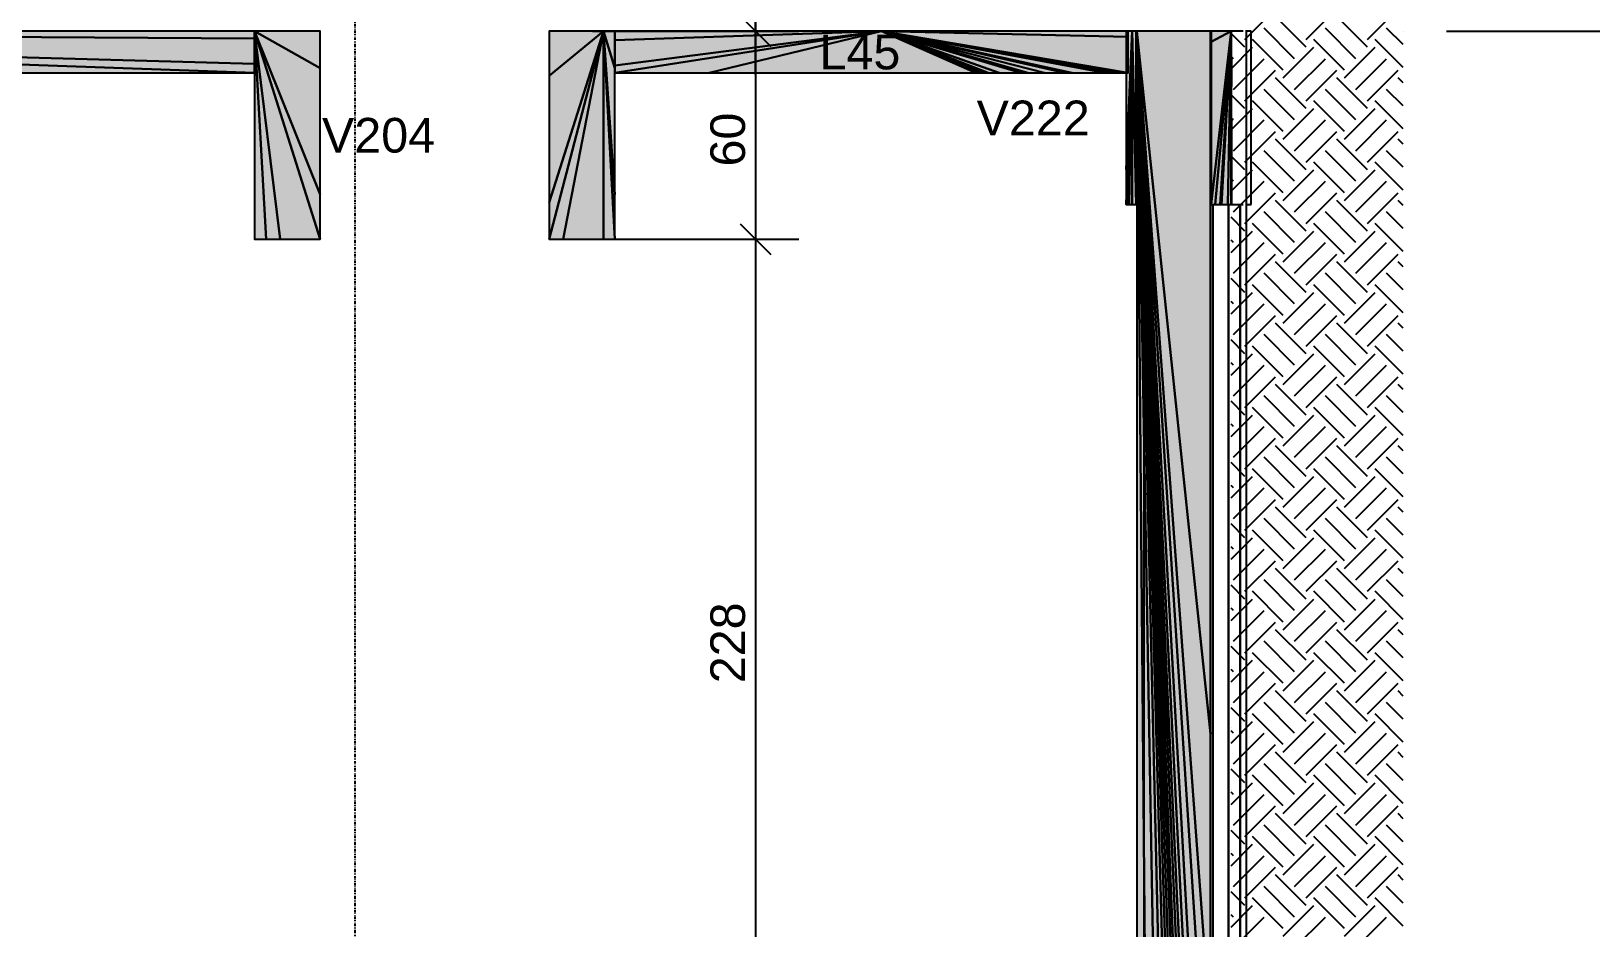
# Model space of a CAD drawing. Extents: x 37185 to 43130, y -8131 to -3926.
# Drawn here: x 39560.1 to 39859.9, y -7384.3 to -7212 of the extents above; entities that cross this region are included whole.
import ezdxf

# ---------------------------------------------------------------- set-up
doc = ezdxf.new("R2010")
doc.units = 0
doc.header["$MEASUREMENT"] = 0
doc.linetypes.add('ESTILO_TQS_0004', pattern=[1.12, 0.5, -0.2, 0.01, -0.2, 0.01, -0.2])
for name, color, linetype in [('47', 15, 'CONTINUOUS'), ('48', 4, 'CONTINUOUS'), ('52', 3, 'CONTINUOUS'), ('70', 160, 'CONTINUOUS'), ('74', 2, 'CONTINUOUS'), ('75', 9, 'CONTINUOUS'), ('96', 252, 'CONTINUOUS')]:
    doc.layers.add(name, color=color, linetype=linetype)
doc.styles.add('TQS_ARIAL', font='arial.ttf')

msp = doc.modelspace()

# ---------------------------------------------------------------- linework, layer by layer
at = {"layer": '47', "linetype": 'Continuous'}
for p, q in [((39793.38, -7213.56), (39799.27, -7207.66)), ((39805.16, -7213.56), (39811.05, -7207.66)), ((39816.95, -7213.56), (39822.84, -7207.66)), ((39805.16, -7215.03), (39799.27, -7209.14)), ((39816.95, -7215.03), (39811.05, -7209.14)), ((39793.38, -7215.03), (39790.72, -7212.38)), ((39800.74, -7219.45), (39794.85, -7213.56)), ((39802.95, -7217.24), (39797.06, -7211.35)), ((39812.53, -7219.45), (39806.64, -7213.56)), ((39814.74, -7217.24), (39808.85, -7211.35)), ((39823.82, -7218.95), (39818.42, -7213.56)), ((39823.82, -7214.54), (39820.63, -7211.35)), ((39790.72, -7219.16), (39794.85, -7215.03)), ((39790.72, -7216.21), (39790.72, -7216.21)), ((39791.17, -7217.24), (39790.72, -7216.79)), ((39800.74, -7220.92), (39806.64, -7215.03)), ((39812.53, -7220.92), (39818.42, -7215.03)), ((39791.17, -7223.13), (39797.06, -7217.24)), ((39793.38, -7225.34), (39799.27, -7219.45)), ((39802.95, -7223.13), (39808.85, -7217.24)), ((39805.16, -7225.34), (39811.05, -7219.45)), ((39814.74, -7223.13), (39820.63, -7217.24)), ((39816.95, -7225.34), (39822.84, -7219.45)), ((39805.16, -7226.81), (39799.27, -7220.92)), ((39816.95, -7226.81), (39811.05, -7220.92)), ((39823.82, -7221.9), (39822.84, -7220.92)), ((39790.72, -7223.58), (39790.72, -7223.58)), ((39793.38, -7226.81), (39790.72, -7224.16)), ((39800.74, -7231.23), (39794.85, -7225.34)), ((39802.95, -7229.02), (39797.06, -7223.13)), ((39812.53, -7231.23), (39806.64, -7225.34)), ((39814.74, -7229.02), (39808.85, -7223.13)), ((39823.82, -7230.74), (39818.42, -7225.34)), ((39823.82, -7226.32), (39820.63, -7223.13)), ((39790.72, -7230.94), (39794.85, -7226.81)), ((39790.72, -7228), (39790.72, -7228)), ((39791.17, -7229.02), (39790.72, -7228.58)), ((39800.74, -7232.71), (39806.64, -7226.81)), ((39812.53, -7232.71), (39818.42, -7226.81)), ((39791.17, -7234.92), (39797.06, -7229.02)), ((39793.38, -7237.13), (39799.27, -7231.23)), ((39802.95, -7234.92), (39808.85, -7229.02)), ((39805.16, -7237.13), (39811.05, -7231.23)), ((39814.74, -7234.92), (39820.63, -7229.02)), ((39816.95, -7237.13), (39822.84, -7231.23)), ((39805.16, -7238.6), (39799.27, -7232.71)), ((39816.95, -7238.6), (39811.05, -7232.71)), ((39823.82, -7233.69), (39822.84, -7232.71)), ((39790.72, -7235.36), (39790.72, -7235.36)), ((39793.38, -7238.6), (39790.72, -7235.95)), ((39800.74, -7243.02), (39794.85, -7237.13)), ((39802.95, -7240.81), (39797.06, -7234.92)), ((39812.53, -7243.02), (39806.64, -7237.13)), ((39814.74, -7240.81), (39808.85, -7234.92)), ((39823.82, -7242.52), (39818.42, -7237.13)), ((39823.82, -7238.11), (39820.63, -7234.92)), ((39790.72, -7242.73), (39794.85, -7238.6)), ((39790.72, -7239.78), (39790.72, -7239.78)), ((39791.17, -7240.81), (39790.72, -7240.36)), ((39791.17, -7246.7), (39797.06, -7240.81)), ((39800.74, -7244.49), (39806.64, -7238.6)), ((39802.95, -7246.7), (39808.85, -7240.81)), ((39812.53, -7244.49), (39818.42, -7238.6)), ((39814.74, -7246.7), (39820.63, -7240.81)), ((39793.38, -7248.91), (39799.27, -7243.02)), ((39805.16, -7248.91), (39811.05, -7243.02)), ((39816.95, -7248.91), (39822.84, -7243.02)), ((39802.95, -7252.59), (39797.06, -7246.7)), ((39805.16, -7250.38), (39799.27, -7244.49)), ((39814.74, -7252.59), (39808.85, -7246.7)), ((39816.95, -7250.38), (39811.05, -7244.49)), ((39823.82, -7249.89), (39820.63, -7246.7)), ((39823.82, -7245.47), (39822.84, -7244.49)), ((39790.72, -7247.15), (39790.72, -7247.15)), ((39793.38, -7250.38), (39790.72, -7247.73)), ((39800.74, -7254.8), (39794.85, -7248.91)), ((39812.53, -7254.8), (39806.64, -7248.91)), ((39823.82, -7254.31), (39818.42, -7248.91)), ((39790.72, -7254.51), (39794.85, -7250.38)), ((39790.72, -7251.57), (39790.72, -7251.57)), ((39791.17, -7252.59), (39790.72, -7252.15)), ((39791.17, -7258.49), (39797.06, -7252.59)), ((39800.74, -7256.28), (39806.64, -7250.38)), ((39802.95, -7258.49), (39808.85, -7252.59)), ((39812.53, -7256.28), (39818.42, -7250.38)), ((39814.74, -7258.49), (39820.63, -7252.59)), ((39793.38, -7260.7), (39799.27, -7254.8)), ((39805.16, -7260.7), (39811.05, -7254.8)), ((39816.95, -7260.7), (39822.84, -7254.8)), ((39802.95, -7264.38), (39797.06, -7258.49)), ((39805.16, -7262.17), (39799.27, -7256.28)), ((39814.74, -7264.38), (39808.85, -7258.49)), ((39816.95, -7262.17), (39811.05, -7256.28)), ((39823.82, -7261.68), (39820.63, -7258.49)), ((39823.82, -7257.26), (39822.84, -7256.28)), ((39790.72, -7258.93), (39790.72, -7258.93)), ((39793.38, -7262.17), (39790.72, -7259.52)), ((39800.74, -7266.59), (39794.85, -7260.7)), ((39812.53, -7266.59), (39806.64, -7260.7)), ((39823.82, -7266.09), (39818.42, -7260.7)), ((39790.72, -7266.3), (39794.85, -7262.17)), ((39790.72, -7263.35), (39790.72, -7263.35)), ((39791.17, -7264.38), (39790.72, -7263.94)), ((39791.17, -7270.27), (39797.06, -7264.38)), ((39800.74, -7268.06), (39806.64, -7262.17)), ((39802.95, -7270.27), (39808.85, -7264.38)), ((39812.53, -7268.06), (39818.42, -7262.17)), ((39814.74, -7270.27), (39820.63, -7264.38)), ((39793.38, -7272.48), (39799.27, -7266.59)), ((39805.16, -7272.48), (39811.05, -7266.59)), ((39816.95, -7272.48), (39822.84, -7266.59)), ((39790.72, -7270.72), (39790.72, -7270.72)), ((39802.95, -7276.16), (39797.06, -7270.27)), ((39805.16, -7273.96), (39799.27, -7268.06)), ((39814.74, -7276.16), (39808.85, -7270.27)), ((39816.95, -7273.96), (39811.05, -7268.06)), ((39823.82, -7273.46), (39820.63, -7270.27)), ((39823.82, -7269.04), (39822.84, -7268.06)), ((39793.38, -7273.96), (39790.72, -7271.3)), ((39800.74, -7278.37), (39794.85, -7272.48)), ((39812.53, -7278.37), (39806.64, -7272.48)), ((39823.82, -7277.88), (39818.42, -7272.48)), ((39790.72, -7278.08), (39794.85, -7273.96)), ((39790.72, -7275.14), (39790.72, -7275.14)), ((39791.17, -7276.16), (39790.72, -7275.72)), ((39791.17, -7282.06), (39797.06, -7276.16)), ((39800.74, -7279.85), (39806.64, -7273.96)), ((39802.95, -7282.06), (39808.85, -7276.16)), ((39812.53, -7279.85), (39818.42, -7273.96)), ((39814.74, -7282.06), (39820.63, -7276.16)), ((39793.38, -7284.27), (39799.27, -7278.37)), ((39805.16, -7284.27), (39811.05, -7278.37)), ((39816.95, -7284.27), (39822.84, -7278.37)), ((39790.72, -7282.5), (39790.72, -7282.5)), ((39802.95, -7287.95), (39797.06, -7282.06)), ((39805.16, -7285.74), (39799.27, -7279.85)), ((39814.74, -7287.95), (39808.85, -7282.06)), ((39816.95, -7285.74), (39811.05, -7279.85)), ((39823.82, -7285.25), (39820.63, -7282.06)), ((39823.82, -7280.83), (39822.84, -7279.85)), ((39793.38, -7285.74), (39790.72, -7283.09)), ((39790.72, -7289.87), (39794.85, -7285.74)), ((39800.74, -7290.16), (39794.85, -7284.27)), ((39800.74, -7291.63), (39806.64, -7285.74)), ((39812.53, -7290.16), (39806.64, -7284.27)), ((39812.53, -7291.63), (39818.42, -7285.74)), ((39823.82, -7289.67), (39818.42, -7284.27)), ((39790.72, -7286.92), (39790.72, -7286.92)), ((39791.17, -7287.95), (39790.72, -7287.51)), ((39791.17, -7293.84), (39797.06, -7287.95)), ((39802.95, -7293.84), (39808.85, -7287.95)), ((39814.74, -7293.84), (39820.63, -7287.95)), ((39793.38, -7296.05), (39799.27, -7290.16)), ((39805.16, -7297.53), (39799.27, -7291.63)), ((39805.16, -7296.05), (39811.05, -7290.16)), ((39816.95, -7297.53), (39811.05, -7291.63)), ((39816.95, -7296.05), (39822.84, -7290.16)), ((39823.82, -7292.61), (39822.84, -7291.63)), ((39790.72, -7294.29), (39790.72, -7294.29)), ((39802.95, -7299.74), (39797.06, -7293.84)), ((39814.74, -7299.74), (39808.85, -7293.84)), ((39823.82, -7297.03), (39820.63, -7293.84)), ((39793.38, -7297.53), (39790.72, -7294.87)), ((39790.72, -7301.65), (39794.85, -7297.53)), ((39800.74, -7301.94), (39794.85, -7296.05)), ((39800.74, -7303.42), (39806.64, -7297.53)), ((39812.53, -7301.94), (39806.64, -7296.05)), ((39812.53, -7303.42), (39818.42, -7297.53)), ((39823.82, -7301.45), (39818.42, -7296.05)), ((39790.72, -7298.71), (39790.72, -7298.71)), ((39791.17, -7299.74), (39790.72, -7299.29)), ((39791.17, -7305.63), (39797.06, -7299.74)), ((39802.95, -7305.63), (39808.85, -7299.74)), ((39814.74, -7305.63), (39820.63, -7299.74)), ((39793.38, -7307.84), (39799.27, -7301.94)), ((39805.16, -7309.31), (39799.27, -7303.42)), ((39805.16, -7307.84), (39811.05, -7301.94)), ((39816.95, -7309.31), (39811.05, -7303.42)), ((39816.95, -7307.84), (39822.84, -7301.94)), ((39823.82, -7304.4), (39822.84, -7303.42)), ((39790.72, -7306.07), (39790.72, -7306.07)), ((39793.38, -7309.31), (39790.72, -7306.66)), ((39802.95, -7311.52), (39797.06, -7305.63)), ((39814.74, -7311.52), (39808.85, -7305.63)), ((39823.82, -7308.82), (39820.63, -7305.63)), ((39790.72, -7313.44), (39794.85, -7309.31)), ((39800.74, -7313.73), (39794.85, -7307.84)), ((39800.74, -7315.2), (39806.64, -7309.31)), ((39812.53, -7313.73), (39806.64, -7307.84)), ((39812.53, -7315.2), (39818.42, -7309.31)), ((39823.82, -7313.24), (39818.42, -7307.84)), ((39790.72, -7310.49), (39790.72, -7310.49)), ((39791.17, -7311.52), (39790.72, -7311.08)), ((39791.17, -7317.41), (39797.06, -7311.52)), ((39802.95, -7317.41), (39808.85, -7311.52)), ((39814.74, -7317.41), (39820.63, -7311.52)), ((39793.38, -7319.62), (39799.27, -7313.73)), ((39805.16, -7321.1), (39799.27, -7315.2)), ((39805.16, -7319.62), (39811.05, -7313.73)), ((39816.95, -7321.1), (39811.05, -7315.2)), ((39816.95, -7319.62), (39822.84, -7313.73)), ((39823.82, -7316.18), (39822.84, -7315.2)), ((39790.72, -7317.86), (39790.72, -7317.86)), ((39793.38, -7321.1), (39790.72, -7318.44)), ((39802.95, -7323.31), (39797.06, -7317.41)), ((39814.74, -7323.31), (39808.85, -7317.41)), ((39823.82, -7320.6), (39820.63, -7317.41)), ((39790.72, -7325.22), (39794.85, -7321.1)), ((39800.74, -7325.52), (39794.85, -7319.62)), ((39800.74, -7326.99), (39806.64, -7321.1)), ((39812.53, -7325.52), (39806.64, -7319.62)), ((39812.53, -7326.99), (39818.42, -7321.1)), ((39823.82, -7325.02), (39818.42, -7319.62)), ((39790.72, -7322.28), (39790.72, -7322.28)), ((39791.17, -7323.31), (39790.72, -7322.86)), ((39791.17, -7329.2), (39797.06, -7323.31)), ((39802.95, -7329.2), (39808.85, -7323.31)), ((39814.74, -7329.2), (39820.63, -7323.31)), ((39793.38, -7331.41), (39799.27, -7325.52)), ((39805.16, -7332.88), (39799.27, -7326.99)), ((39805.16, -7331.41), (39811.05, -7325.52)), ((39816.95, -7332.88), (39811.05, -7326.99)), ((39816.95, -7331.41), (39822.84, -7325.52)), ((39823.82, -7327.97), (39822.84, -7326.99)), ((39790.72, -7329.64), (39790.72, -7329.64)), ((39793.38, -7332.88), (39790.72, -7330.23)), ((39802.95, -7335.09), (39797.06, -7329.2)), ((39814.74, -7335.09), (39808.85, -7329.2)), ((39823.82, -7332.39), (39820.63, -7329.2)), ((39790.72, -7337.01), (39794.85, -7332.88)), ((39800.74, -7337.3), (39794.85, -7331.41)), ((39800.74, -7338.77), (39806.64, -7332.88)), ((39812.53, -7337.3), (39806.64, -7331.41)), ((39812.53, -7338.77), (39818.42, -7332.88)), ((39823.82, -7336.81), (39818.42, -7331.41)), ((39790.72, -7334.06), (39790.72, -7334.06)), ((39791.17, -7335.09), (39790.72, -7334.65)), ((39791.17, -7340.98), (39797.06, -7335.09)), ((39802.95, -7340.98), (39808.85, -7335.09)), ((39814.74, -7340.98), (39820.63, -7335.09)), ((39793.38, -7343.19), (39799.27, -7337.3)), ((39805.16, -7344.67), (39799.27, -7338.77)), ((39805.16, -7343.19), (39811.05, -7337.3)), ((39816.95, -7344.67), (39811.05, -7338.77)), ((39816.95, -7343.19), (39822.84, -7337.3)), ((39823.82, -7339.75), (39822.84, -7338.77)), ((39790.72, -7341.43), (39790.72, -7341.43)), ((39793.38, -7344.67), (39790.72, -7342.01)), ((39802.95, -7346.88), (39797.06, -7340.98)), ((39814.74, -7346.88), (39808.85, -7340.98)), ((39823.82, -7344.17), (39820.63, -7340.98)), ((39790.72, -7348.79), (39794.85, -7344.67)), ((39800.74, -7349.09), (39794.85, -7343.19)), ((39800.74, -7350.56), (39806.64, -7344.67)), ((39812.53, -7349.09), (39806.64, -7343.19)), ((39812.53, -7350.56), (39818.42, -7344.67)), ((39823.82, -7348.59), (39818.42, -7343.19)), ((39790.72, -7345.85), (39790.72, -7345.85)), ((39791.17, -7346.88), (39790.72, -7346.43)), ((39791.17, -7352.77), (39797.06, -7346.88)), ((39802.95, -7352.77), (39808.85, -7346.88)), ((39814.74, -7352.77), (39820.63, -7346.88)), ((39793.38, -7354.98), (39799.27, -7349.09)), ((39805.16, -7356.45), (39799.27, -7350.56)), ((39805.16, -7354.98), (39811.05, -7349.09)), ((39816.95, -7356.45), (39811.05, -7350.56)), ((39816.95, -7354.98), (39822.84, -7349.09)), ((39823.82, -7351.54), (39822.84, -7350.56)), ((39790.72, -7353.21), (39790.72, -7353.21)), ((39793.38, -7356.45), (39790.72, -7353.8)), ((39802.95, -7358.66), (39797.06, -7352.77)), ((39814.74, -7358.66), (39808.85, -7352.77)), ((39823.82, -7355.96), (39820.63, -7352.77)), ((39790.72, -7360.58), (39794.85, -7356.45)), ((39790.72, -7357.63), (39790.72, -7357.63)), ((39800.74, -7360.87), (39794.85, -7354.98)), ((39800.74, -7362.34), (39806.64, -7356.45)), ((39812.53, -7360.87), (39806.64, -7354.98)), ((39812.53, -7362.34), (39818.42, -7356.45)), ((39823.82, -7360.38), (39818.42, -7354.98)), ((39791.17, -7358.66), (39790.72, -7358.22)), ((39791.17, -7364.55), (39797.06, -7358.66)), ((39802.95, -7364.55), (39808.85, -7358.66)), ((39814.74, -7364.55), (39820.63, -7358.66)), ((39793.38, -7366.76), (39799.27, -7360.87)), ((39805.16, -7368.24), (39799.27, -7362.34)), ((39805.16, -7366.76), (39811.05, -7360.87)), ((39816.95, -7368.24), (39811.05, -7362.34)), ((39816.95, -7366.76), (39822.84, -7360.87)), ((39823.82, -7363.32), (39822.84, -7362.34)), ((39790.72, -7365), (39790.72, -7365)), ((39793.38, -7368.24), (39790.72, -7365.58)), ((39802.95, -7370.45), (39797.06, -7364.55)), ((39814.74, -7370.45), (39808.85, -7364.55)), ((39823.82, -7367.74), (39820.63, -7364.55)), ((39790.72, -7372.36), (39794.85, -7368.24)), ((39790.72, -7369.42), (39790.72, -7369.42)), ((39800.74, -7372.66), (39794.85, -7366.76)), ((39800.74, -7374.13), (39806.64, -7368.24)), ((39812.53, -7372.66), (39806.64, -7366.76)), ((39812.53, -7374.13), (39818.42, -7368.24)), ((39823.82, -7372.16), (39818.42, -7366.76)), ((39791.17, -7370.45), (39790.72, -7370)), ((39791.17, -7376.34), (39797.06, -7370.45)), ((39793.38, -7378.55), (39799.27, -7372.66)), ((39802.95, -7376.34), (39808.85, -7370.45)), ((39805.16, -7378.55), (39811.05, -7372.66)), ((39814.74, -7376.34), (39820.63, -7370.45)), ((39816.95, -7378.55), (39822.84, -7372.66)), ((39805.16, -7380.02), (39799.27, -7374.13)), ((39816.95, -7380.02), (39811.05, -7374.13)), ((39823.82, -7375.11), (39822.84, -7374.13)), ((39790.72, -7376.78), (39790.72, -7376.78)), ((39793.38, -7380.02), (39790.72, -7377.37)), ((39800.74, -7384.44), (39794.85, -7378.55)), ((39802.95, -7382.23), (39797.06, -7376.34)), ((39812.53, -7384.44), (39806.64, -7378.55)), ((39814.74, -7382.23), (39808.85, -7376.34)), ((39823.82, -7383.95), (39818.42, -7378.55)), ((39823.82, -7379.53), (39820.63, -7376.34)), ((39790.72, -7384.15), (39794.85, -7380.02)), ((39790.72, -7381.2), (39790.72, -7381.2)), ((39800.74, -7385.91), (39806.64, -7380.02)), ((39812.53, -7385.91), (39818.42, -7380.02)), ((39791.17, -7382.23), (39790.72, -7381.79)), ((39791.17, -7388.12), (39797.06, -7382.23)), ((39802.95, -7388.12), (39808.85, -7382.23)), ((39814.74, -7388.12), (39820.63, -7382.23))]:
    msp.add_line(p, q, dxfattribs=at)
at = {"layer": '48', "linetype": 'Continuous'}
for p, q in [((39772.62, -7211.96), (39772.5, -7211.96)), ((39772.64, -7216.69), (39772.64, -7213.03)), ((39772.64, -7213.03), (39772.64, -7216.69)), ((39786.91, -7211.96), (39786.8, -7211.96)), ((39792.25, -7211.96), (39790.8, -7211.96)), ((39792.48, -7211.96), (39792.25, -7211.96)), ((39793.06, -7211.96), (39792.48, -7211.96)), ((39793.6, -7211.96), (39793.52, -7211.96)), ((39793.67, -7211.96), (39793.6, -7211.96)), ((39793.82, -7211.96), (39793.67, -7211.96)), ((39793.67, -7212.5), (39793.67, -7211.96)), ((39793.67, -7214.12), (39793.67, -7212.5)), ((39794.62, -7211.96), (39793.82, -7211.96)), ((39794.62, -7220.25), (39794.62, -7211.96)), ((39793.67, -7238.64), (39793.67, -7214.12)), ((39794.62, -7245.29), (39794.62, -7220.25)), ((39793.67, -7245.29), (39793.67, -7238.64)), ((39772.5, -7245.29), (39772.62, -7245.29)), ((39786.8, -7245.29), (39786.91, -7245.29)), ((39787.24, -7403.96), (39787.24, -7245.29)), ((39787.24, -7245.29), (39787.24, -7403.96)), ((39790.25, -7403.96), (39790.25, -7245.29)), ((39790.25, -7245.29), (39790.25, -7403.96)), ((39790.8, -7245.29), (39792.25, -7245.29)), ((39792.25, -7245.29), (39792.48, -7245.29)), ((39792.48, -7245.29), (39792.69, -7245.29)), ((39792.48, -7403.96), (39792.48, -7245.29)), ((39792.48, -7245.29), (39792.48, -7403.96)), ((39792.69, -7245.29), (39793.06, -7245.29)), ((39793.67, -7403.95), (39793.67, -7245.29)), ((39793.67, -7245.29), (39793.82, -7245.29)), ((39793.82, -7245.29), (39794.62, -7245.29)), ((39773.97, -7289.21), (39773.97, -7403.96))]:
    msp.add_line(p, q, dxfattribs=at)
at = {"layer": '52', "linetype": 'Continuous'}
for points in [[(39615.63, -7211.96), (39602.96, -7211.96), (39377.54, -7211.96), (39359.29, -7211.96), (39335.96, -7211.96), (39257.63, -7211.96), (38915.63, -7211.96), (38913.27, -7211.96), (38902.96, -7211.96), (38770.23, -7211.96), (38583.96, -7211.96), (38580.8, -7211.96), (38569.29, -7211.96)], [(39615.63, -7251.96), (39615.63, -7243.37), (39615.63, -7219.04), (39615.63, -7211.96)], [(39772.5, -7211.96), (39771.71, -7211.96), (39770.92, -7211.96), (39770.56, -7211.96), (39723.55, -7211.96), (39672.29, -7211.96), (39670.05, -7211.96), (39659.63, -7211.96)], [(39659.63, -7211.96), (39659.63, -7220.54), (39659.63, -7244.87), (39659.63, -7251.96)], [(39770.56, -7211.96), (39770.56, -7213.03), (39770.56, -7219.89), (39770.56, -7219.96), (39770.56, -7238.57), (39770.56, -7245.29)], [(39770.92, -7219.96), (39770.92, -7213.04), (39770.92, -7211.96)], [(39772.5, -7245.29), (39772.5, -7243.24), (39772.5, -7219.96), (39772.5, -7216.81), (39772.5, -7216.32), (39772.5, -7211.96)], [(39772.62, -7211.96), (39772.62, -7216.64), (39772.62, -7217.09), (39772.62, -7219.96), (39772.62, -7245), (39772.62, -7245.29), (39772.62, -7403.95), (39772.62, -7408.64), (39772.62, -7409.08), (39772.62, -7411.95), (39772.62, -7437), (39772.62, -7437.28), (39772.62, -7615.96), (39772.62, -7635.95), (39772.62, -7689.29)], [(39786.8, -7211.96), (39786.78, -7211.96), (39783.82, -7211.96), (39783.53, -7211.96), (39780.4, -7211.96), (39779.71, -7211.96), (39777.39, -7211.96), (39775.88, -7211.96), (39775.39, -7211.96), (39775.16, -7211.96), (39774.76, -7211.96), (39774.58, -7211.96), (39774.12, -7211.96), (39773.97, -7211.96), (39773.84, -7211.96), (39773.82, -7211.96), (39772.64, -7211.96), (39772.62, -7211.96)], [(39786.8, -7615.95), (39786.8, -7588.61), (39786.8, -7553.09), (39786.8, -7437.28), (39786.8, -7404.24), (39786.8, -7403.95), (39786.8, -7379.19), (39786.8, -7347.02), (39786.8, -7245.29), (39786.8, -7212.24), (39786.8, -7211.96)], [(39790.8, -7211.96), (39790.73, -7211.96), (39790.25, -7211.96), (39787.24, -7211.96), (39786.91, -7211.96)], [(39786.91, -7211.96), (39786.91, -7214.01), (39786.91, -7245.29)], [(39790.8, -7245.29), (39790.8, -7222.57), (39790.8, -7211.96)], [(39359.29, -7219.96), (39365.73, -7219.96), (39383.98, -7219.96), (39429.83, -7219.96), (39559.81, -7219.96), (39602.96, -7219.96)], [(39602.96, -7219.96), (39602.96, -7251.96)], [(39672.29, -7251.96), (39672.29, -7243.37), (39672.29, -7219.96)], [(39672.29, -7219.96), (39690.37, -7219.96), (39741.63, -7219.96), (39741.95, -7219.96), (39742.84, -7219.96), (39742.9, -7219.96), (39743.07, -7219.96), (39743.33, -7219.96), (39744.01, -7219.96), (39746.12, -7219.96), (39750.33, -7219.96), (39750.43, -7219.96), (39750.61, -7219.96), (39750.96, -7219.96), (39751.64, -7219.96), (39754.88, -7219.96), (39758.71, -7219.96), (39758.86, -7219.96), (39759.03, -7219.96), (39759.58, -7219.96), (39760.16, -7219.96), (39766.49, -7219.96), (39768.13, -7219.96), (39768.44, -7219.96), (39768.5, -7219.96), (39769.63, -7219.96), (39769.76, -7219.96), (39770.56, -7219.96)], [(39770.56, -7219.96), (39770.92, -7219.96)], [(39770.56, -7245.29), (39770.6, -7245.29), (39770.96, -7245.29), (39771.14, -7245.29), (39771.71, -7245.29), (39772.5, -7245.29)], [(39786.91, -7245.29), (39787.24, -7245.29), (39787.7, -7245.29), (39787.76, -7245.29), (39788.65, -7245.29), (39788.88, -7245.29), (39790.13, -7245.29), (39790.25, -7245.29), (39790.63, -7245.29), (39790.73, -7245.29), (39790.8, -7245.29)], [(39602.96, -7251.96), (39605.2, -7251.96), (39607.92, -7251.96), (39615.63, -7251.96)], [(39659.63, -7251.96), (39662.34, -7251.96), (39670.05, -7251.96), (39672.29, -7251.96)]]:
    msp.add_lwpolyline(points, dxfattribs=at)
at = {"layer": '70', "linetype": 'ESTILO_TQS_0004'}
msp.add_line((39622.29, -6834.84), (39622.29, -7832.62), dxfattribs=at)
at = {"layer": '75', "linetype": 'Continuous'}
for p, q in [((39699.29, -7220.29), (39699.29, -7053.62)), ((39699.29, -7203.62), (39699.29, -7260.29)), ((39696.35, -7209.01), (39702.24, -7214.9)), ((39702.24, -7214.9), (39696.35, -7209.01)), ((39659.63, -7211.96), (39659.63, -7211.96)), ((39659.63, -7211.96), (39659.63, -7211.96)), ((39667.96, -7211.96), (39707.63, -7211.96)), ((39667.96, -7211.96), (39707.63, -7211.96)), ((39823.82, -7211.96), (39823.82, -7211.96)), ((39823.82, -7211.96), (39823.82, -7211.96)), ((39832.15, -7211.96), (39932.15, -7211.96)), ((39832.15, -7211.96), (39932.15, -7211.96)), ((39699.29, -7243.62), (39699.29, -7412.28)), ((39696.35, -7249.01), (39702.24, -7254.9)), ((39696.35, -7249.01), (39702.24, -7254.9)), ((39659.63, -7251.96), (39659.63, -7251.96)), ((39659.63, -7251.96), (39659.63, -7251.96)), ((39667.96, -7251.96), (39707.63, -7251.96)), ((39667.96, -7251.96), (39707.63, -7251.96))]:
    msp.add_line(p, q, dxfattribs=at)
at = {"layer": '96', "linetype": 'Continuous'}
for points in [[(39377.54, -7211.96), (39559.81, -7219.96), (39602.96, -7219.96), (39377.54, -7211.96)], [(39377.54, -7211.96), (39602.96, -7219.96), (39602.96, -7218.24), (39377.54, -7211.96)], [(39377.54, -7211.96), (39602.96, -7218.24), (39602.96, -7213.37), (39377.54, -7211.96)], [(39377.54, -7211.96), (39602.96, -7213.37), (39602.96, -7211.96), (39377.54, -7211.96)], [(39602.96, -7211.96), (39602.96, -7251.96), (39605.2, -7251.96), (39602.96, -7211.96)], [(39602.96, -7211.96), (39605.2, -7251.96), (39607.92, -7251.96), (39602.96, -7211.96)], [(39602.96, -7211.96), (39607.92, -7251.96), (39615.63, -7251.96), (39602.96, -7211.96)], [(39602.96, -7211.96), (39615.63, -7251.96), (39615.63, -7243.37), (39602.96, -7211.96)], [(39602.96, -7211.96), (39615.63, -7243.37), (39615.63, -7219.04), (39602.96, -7211.96)], [(39602.96, -7211.96), (39615.63, -7219.04), (39615.63, -7211.96), (39602.96, -7211.96)], [(39670.05, -7211.96), (39659.63, -7211.96), (39659.63, -7220.54), (39670.05, -7211.96)], [(39670.05, -7211.96), (39659.63, -7220.54), (39659.63, -7244.87), (39670.05, -7211.96)], [(39670.05, -7211.96), (39659.63, -7244.87), (39659.63, -7251.96), (39670.05, -7211.96)], [(39670.05, -7211.96), (39659.63, -7251.96), (39662.34, -7251.96), (39670.05, -7211.96)], [(39670.05, -7211.96), (39662.34, -7251.96), (39670.05, -7251.96), (39670.05, -7211.96)], [(39670.05, -7211.96), (39670.05, -7251.96), (39672.29, -7251.96), (39670.05, -7211.96)], [(39670.05, -7211.96), (39672.29, -7251.96), (39672.29, -7243.37), (39670.05, -7211.96)], [(39670.05, -7211.96), (39672.29, -7243.37), (39672.29, -7219.04), (39670.05, -7211.96)], [(39670.05, -7211.96), (39672.29, -7219.04), (39672.29, -7211.96), (39670.05, -7211.96)], [(39723.55, -7211.96), (39672.29, -7211.96), (39672.29, -7213.67), (39723.55, -7211.96)], [(39723.55, -7211.96), (39672.29, -7213.67), (39672.29, -7218.54), (39723.55, -7211.96)], [(39723.55, -7211.96), (39672.29, -7218.54), (39672.29, -7219.96), (39723.55, -7211.96)], [(39723.55, -7211.96), (39672.29, -7219.96), (39690.37, -7219.96), (39723.55, -7211.96)], [(39723.55, -7211.96), (39690.37, -7219.96), (39741.63, -7219.96), (39723.55, -7211.96)], [(39723.55, -7211.96), (39741.63, -7219.96), (39741.95, -7219.96), (39723.55, -7211.96)], [(39723.55, -7211.96), (39741.95, -7219.96), (39742.84, -7219.96), (39723.55, -7211.96)], [(39723.55, -7211.96), (39742.84, -7219.96), (39742.9, -7219.96), (39723.55, -7211.96)], [(39723.55, -7211.96), (39742.9, -7219.96), (39743.07, -7219.96), (39723.55, -7211.96)], [(39723.55, -7211.96), (39743.07, -7219.96), (39743.33, -7219.96), (39723.55, -7211.96)], [(39723.55, -7211.96), (39743.33, -7219.96), (39744.01, -7219.96), (39723.55, -7211.96)], [(39723.55, -7211.96), (39744.01, -7219.96), (39746.12, -7219.96), (39723.55, -7211.96)], [(39723.55, -7211.96), (39746.12, -7219.96), (39750.33, -7219.96), (39723.55, -7211.96)], [(39723.55, -7211.96), (39750.33, -7219.96), (39750.43, -7219.96), (39723.55, -7211.96)], [(39723.55, -7211.96), (39750.43, -7219.96), (39750.61, -7219.96), (39723.55, -7211.96)], [(39723.55, -7211.96), (39750.61, -7219.96), (39750.96, -7219.96), (39723.55, -7211.96)], [(39723.55, -7211.96), (39750.96, -7219.96), (39751.64, -7219.96), (39723.55, -7211.96)], [(39723.55, -7211.96), (39751.64, -7219.96), (39754.88, -7219.96), (39723.55, -7211.96)], [(39723.55, -7211.96), (39754.88, -7219.96), (39758.71, -7219.96), (39723.55, -7211.96)], [(39723.55, -7211.96), (39758.71, -7219.96), (39758.86, -7219.96), (39723.55, -7211.96)], [(39723.55, -7211.96), (39758.86, -7219.96), (39759.03, -7219.96), (39723.55, -7211.96)], [(39723.55, -7211.96), (39759.03, -7219.96), (39759.58, -7219.96), (39723.55, -7211.96)], [(39723.55, -7211.96), (39759.58, -7219.96), (39760.16, -7219.96), (39723.55, -7211.96)], [(39723.55, -7211.96), (39760.16, -7219.96), (39766.49, -7219.96), (39723.55, -7211.96)], [(39723.55, -7211.96), (39766.49, -7219.96), (39768.13, -7219.96), (39723.55, -7211.96)], [(39723.55, -7211.96), (39768.13, -7219.96), (39768.44, -7219.96), (39723.55, -7211.96)], [(39723.55, -7211.96), (39768.44, -7219.96), (39768.5, -7219.96), (39723.55, -7211.96)], [(39723.55, -7211.96), (39768.5, -7219.96), (39769.63, -7219.96), (39723.55, -7211.96)], [(39723.55, -7211.96), (39769.63, -7219.96), (39769.76, -7219.96), (39723.55, -7211.96)], [(39723.55, -7211.96), (39769.76, -7219.96), (39770.92, -7219.96), (39723.55, -7211.96)], [(39723.55, -7211.96), (39770.92, -7219.96), (39770.92, -7213.04), (39723.55, -7211.96)], [(39723.55, -7211.96), (39770.92, -7213.04), (39770.92, -7211.96), (39723.55, -7211.96)], [(39771.71, -7211.96), (39770.56, -7211.96), (39770.56, -7238.57), (39771.71, -7211.96)], [(39771.71, -7211.96), (39770.56, -7238.57), (39770.56, -7245.29), (39771.71, -7211.96)], [(39771.71, -7211.96), (39770.56, -7245.29), (39770.6, -7245.29), (39771.71, -7211.96)], [(39771.71, -7211.96), (39770.6, -7245.29), (39770.96, -7245.29), (39771.71, -7211.96)], [(39771.71, -7211.96), (39770.96, -7245.29), (39771.14, -7245.29), (39771.71, -7211.96)], [(39771.71, -7211.96), (39771.14, -7245.29), (39771.71, -7245.29), (39771.71, -7211.96)], [(39771.71, -7211.96), (39771.71, -7245.29), (39772.5, -7245.29), (39771.71, -7211.96)], [(39771.71, -7211.96), (39772.5, -7245.29), (39772.5, -7243.24), (39771.71, -7211.96)], [(39771.71, -7211.96), (39772.5, -7243.24), (39772.5, -7211.96), (39771.71, -7211.96)], [(39772.62, -7211.96), (39772.62, -7403.96), (39774.29, -7403.96), (39772.62, -7211.96)], [(39772.62, -7211.96), (39774.29, -7403.96), (39775.98, -7403.96), (39772.62, -7211.96)], [(39772.62, -7211.96), (39775.98, -7403.96), (39777.08, -7403.96), (39772.62, -7211.96)], [(39772.62, -7211.96), (39777.08, -7403.96), (39777.9, -7403.96), (39772.62, -7211.96)], [(39772.62, -7211.96), (39777.9, -7403.96), (39778.57, -7403.96), (39772.62, -7211.96)], [(39772.62, -7211.96), (39778.57, -7403.96), (39779.16, -7403.96), (39772.62, -7211.96)], [(39772.62, -7211.96), (39779.16, -7403.96), (39779.71, -7403.96), (39772.62, -7211.96)], [(39772.62, -7211.96), (39779.71, -7403.96), (39780.26, -7403.96), (39772.62, -7211.96)], [(39772.62, -7211.96), (39780.26, -7403.96), (39780.85, -7403.96), (39772.62, -7211.96)], [(39772.62, -7211.96), (39780.85, -7403.96), (39781.51, -7403.96), (39772.62, -7211.96)], [(39772.62, -7211.96), (39781.51, -7403.96), (39782.33, -7403.96), (39772.62, -7211.96)], [(39772.62, -7211.96), (39782.33, -7403.96), (39783.44, -7403.96), (39772.62, -7211.96)], [(39772.62, -7211.96), (39783.44, -7403.96), (39785.13, -7403.96), (39772.62, -7211.96)], [(39772.62, -7211.96), (39785.13, -7403.96), (39786.8, -7403.96), (39772.62, -7211.96)], [(39772.62, -7211.96), (39786.8, -7403.96), (39786.8, -7347.02), (39772.62, -7211.96)], [(39772.62, -7211.96), (39786.8, -7347.02), (39786.8, -7211.96), (39772.62, -7211.96)], [(39790.73, -7211.96), (39786.91, -7211.96), (39786.91, -7214.01), (39790.73, -7211.96)], [(39790.73, -7211.96), (39786.91, -7214.01), (39786.91, -7245.29), (39790.73, -7211.96)], [(39790.73, -7211.96), (39786.91, -7245.29), (39787.7, -7245.29), (39790.73, -7211.96)], [(39790.73, -7211.96), (39787.7, -7245.29), (39788.65, -7245.29), (39790.73, -7211.96)], [(39790.73, -7211.96), (39788.65, -7245.29), (39788.88, -7245.29), (39790.73, -7211.96)], [(39790.73, -7211.96), (39788.88, -7245.29), (39790.13, -7245.29), (39790.73, -7211.96)], [(39790.73, -7211.96), (39790.13, -7245.29), (39790.73, -7245.29), (39790.73, -7211.96)], [(39790.73, -7211.96), (39790.73, -7245.29), (39790.8, -7245.29), (39790.73, -7211.96)], [(39790.73, -7211.96), (39790.8, -7245.29), (39790.8, -7222.57), (39790.73, -7211.96)], [(39790.73, -7211.96), (39790.8, -7222.57), (39790.8, -7211.96), (39790.73, -7211.96)]]:
    msp.add_lwpolyline(points, dxfattribs=at)
for points in [[(39377.54, -7211.96), (39559.81, -7219.96), (39602.96, -7219.96)], [(39377.54, -7211.96), (39602.96, -7219.96), (39377.54, -7211.96)], [(39377.54, -7211.96), (39602.96, -7219.96), (39602.96, -7218.24)], [(39377.54, -7211.96), (39602.96, -7218.24), (39377.54, -7211.96)], [(39377.54, -7211.96), (39602.96, -7218.24), (39602.96, -7213.37)], [(39377.54, -7211.96), (39602.96, -7213.37), (39377.54, -7211.96)], [(39377.54, -7211.96), (39602.96, -7213.37), (39602.96, -7211.96)], [(39377.54, -7211.96), (39602.96, -7211.96), (39377.54, -7211.96)], [(39602.96, -7211.96), (39602.96, -7251.96), (39605.2, -7251.96)], [(39602.96, -7211.96), (39605.2, -7251.96), (39602.96, -7211.96)], [(39602.96, -7211.96), (39605.2, -7251.96), (39607.92, -7251.96)], [(39602.96, -7211.96), (39607.92, -7251.96), (39602.96, -7211.96)], [(39602.96, -7211.96), (39607.92, -7251.96), (39615.63, -7251.96)], [(39602.96, -7211.96), (39615.63, -7251.96), (39602.96, -7211.96)], [(39602.96, -7211.96), (39615.63, -7251.96), (39615.63, -7243.37)], [(39602.96, -7211.96), (39615.63, -7243.37), (39602.96, -7211.96)], [(39602.96, -7211.96), (39615.63, -7243.37), (39615.63, -7219.04)], [(39602.96, -7211.96), (39615.63, -7219.04), (39602.96, -7211.96)], [(39602.96, -7211.96), (39615.63, -7219.04), (39615.63, -7211.96)], [(39602.96, -7211.96), (39615.63, -7211.96), (39602.96, -7211.96)], [(39670.05, -7211.96), (39659.63, -7211.96), (39659.63, -7220.54)], [(39670.05, -7211.96), (39659.63, -7220.54), (39670.05, -7211.96)], [(39670.05, -7211.96), (39659.63, -7220.54), (39659.63, -7244.87)], [(39670.05, -7211.96), (39659.63, -7244.87), (39670.05, -7211.96)], [(39670.05, -7211.96), (39659.63, -7244.87), (39659.63, -7251.96)], [(39670.05, -7211.96), (39659.63, -7251.96), (39670.05, -7211.96)], [(39670.05, -7211.96), (39659.63, -7251.96), (39662.34, -7251.96)], [(39670.05, -7211.96), (39662.34, -7251.96), (39670.05, -7211.96)], [(39670.05, -7211.96), (39662.34, -7251.96), (39670.05, -7251.96)], [(39670.05, -7211.96), (39670.05, -7251.96), (39670.05, -7211.96)], [(39670.05, -7211.96), (39670.05, -7251.96), (39672.29, -7251.96)], [(39670.05, -7211.96), (39672.29, -7251.96), (39670.05, -7211.96)], [(39670.05, -7211.96), (39672.29, -7251.96), (39672.29, -7243.37)], [(39670.05, -7211.96), (39672.29, -7243.37), (39670.05, -7211.96)], [(39670.05, -7211.96), (39672.29, -7243.37), (39672.29, -7219.04)], [(39670.05, -7211.96), (39672.29, -7219.04), (39670.05, -7211.96)], [(39670.05, -7211.96), (39672.29, -7219.04), (39672.29, -7211.96)], [(39670.05, -7211.96), (39672.29, -7211.96), (39670.05, -7211.96)], [(39723.55, -7211.96), (39672.29, -7211.96), (39672.29, -7213.67)], [(39723.55, -7211.96), (39672.29, -7213.67), (39723.55, -7211.96)], [(39723.55, -7211.96), (39672.29, -7213.67), (39672.29, -7218.54)], [(39723.55, -7211.96), (39672.29, -7218.54), (39723.55, -7211.96)], [(39723.55, -7211.96), (39672.29, -7218.54), (39672.29, -7219.96)], [(39723.55, -7211.96), (39672.29, -7219.96), (39723.55, -7211.96)], [(39723.55, -7211.96), (39672.29, -7219.96), (39690.37, -7219.96)], [(39723.55, -7211.96), (39690.37, -7219.96), (39723.55, -7211.96)], [(39723.55, -7211.96), (39690.37, -7219.96), (39741.63, -7219.96)], [(39723.55, -7211.96), (39741.63, -7219.96), (39723.55, -7211.96)], [(39723.55, -7211.96), (39741.63, -7219.96), (39741.95, -7219.96)], [(39723.55, -7211.96), (39741.95, -7219.96), (39723.55, -7211.96)], [(39723.55, -7211.96), (39741.95, -7219.96), (39742.84, -7219.96)], [(39723.55, -7211.96), (39742.84, -7219.96), (39723.55, -7211.96)], [(39723.55, -7211.96), (39742.84, -7219.96), (39742.9, -7219.96)], [(39723.55, -7211.96), (39742.9, -7219.96), (39723.55, -7211.96)], [(39723.55, -7211.96), (39742.9, -7219.96), (39743.07, -7219.96)], [(39723.55, -7211.96), (39743.07, -7219.96), (39723.55, -7211.96)], [(39723.55, -7211.96), (39743.07, -7219.96), (39743.33, -7219.96)], [(39723.55, -7211.96), (39743.33, -7219.96), (39723.55, -7211.96)], [(39723.55, -7211.96), (39743.33, -7219.96), (39744.01, -7219.96)], [(39723.55, -7211.96), (39744.01, -7219.96), (39723.55, -7211.96)], [(39723.55, -7211.96), (39744.01, -7219.96), (39746.12, -7219.96)], [(39723.55, -7211.96), (39746.12, -7219.96), (39723.55, -7211.96)], [(39723.55, -7211.96), (39746.12, -7219.96), (39750.33, -7219.96)], [(39723.55, -7211.96), (39750.33, -7219.96), (39723.55, -7211.96)], [(39723.55, -7211.96), (39750.33, -7219.96), (39750.43, -7219.96)], [(39723.55, -7211.96), (39750.43, -7219.96), (39723.55, -7211.96)], [(39723.55, -7211.96), (39750.43, -7219.96), (39750.61, -7219.96)], [(39723.55, -7211.96), (39750.61, -7219.96), (39723.55, -7211.96)], [(39723.55, -7211.96), (39750.61, -7219.96), (39750.96, -7219.96)], [(39723.55, -7211.96), (39750.96, -7219.96), (39723.55, -7211.96)], [(39723.55, -7211.96), (39750.96, -7219.96), (39751.64, -7219.96)], [(39723.55, -7211.96), (39751.64, -7219.96), (39723.55, -7211.96)], [(39723.55, -7211.96), (39751.64, -7219.96), (39754.88, -7219.96)], [(39723.55, -7211.96), (39754.88, -7219.96), (39723.55, -7211.96)], [(39723.55, -7211.96), (39754.88, -7219.96), (39758.71, -7219.96)], [(39723.55, -7211.96), (39758.71, -7219.96), (39723.55, -7211.96)], [(39723.55, -7211.96), (39758.71, -7219.96), (39758.86, -7219.96)], [(39723.55, -7211.96), (39758.86, -7219.96), (39723.55, -7211.96)], [(39723.55, -7211.96), (39758.86, -7219.96), (39759.03, -7219.96)], [(39723.55, -7211.96), (39759.03, -7219.96), (39723.55, -7211.96)], [(39723.55, -7211.96), (39759.03, -7219.96), (39759.58, -7219.96)], [(39723.55, -7211.96), (39759.58, -7219.96), (39723.55, -7211.96)], [(39723.55, -7211.96), (39759.58, -7219.96), (39760.16, -7219.96)], [(39723.55, -7211.96), (39760.16, -7219.96), (39723.55, -7211.96)], [(39723.55, -7211.96), (39760.16, -7219.96), (39766.49, -7219.96)], [(39723.55, -7211.96), (39766.49, -7219.96), (39723.55, -7211.96)], [(39723.55, -7211.96), (39766.49, -7219.96), (39768.13, -7219.96)], [(39723.55, -7211.96), (39768.13, -7219.96), (39723.55, -7211.96)], [(39723.55, -7211.96), (39768.13, -7219.96), (39768.44, -7219.96)], [(39723.55, -7211.96), (39768.44, -7219.96), (39723.55, -7211.96)], [(39723.55, -7211.96), (39768.44, -7219.96), (39768.5, -7219.96)], [(39723.55, -7211.96), (39768.5, -7219.96), (39723.55, -7211.96)], [(39723.55, -7211.96), (39768.5, -7219.96), (39769.63, -7219.96)], [(39723.55, -7211.96), (39769.63, -7219.96), (39723.55, -7211.96)], [(39723.55, -7211.96), (39769.63, -7219.96), (39769.76, -7219.96)], [(39723.55, -7211.96), (39769.76, -7219.96), (39723.55, -7211.96)], [(39723.55, -7211.96), (39769.76, -7219.96), (39770.92, -7219.96)], [(39723.55, -7211.96), (39770.92, -7219.96), (39723.55, -7211.96)], [(39723.55, -7211.96), (39770.92, -7219.96), (39770.92, -7213.04)], [(39723.55, -7211.96), (39770.92, -7213.04), (39723.55, -7211.96)], [(39723.55, -7211.96), (39770.92, -7213.04), (39770.92, -7211.96)], [(39723.55, -7211.96), (39770.92, -7211.96), (39723.55, -7211.96)], [(39771.71, -7211.96), (39770.56, -7211.96), (39770.56, -7238.57)], [(39771.71, -7211.96), (39770.56, -7238.57), (39771.71, -7211.96)], [(39771.71, -7211.96), (39770.56, -7238.57), (39770.56, -7245.29)], [(39771.71, -7211.96), (39770.56, -7245.29), (39771.71, -7211.96)], [(39771.71, -7211.96), (39770.56, -7245.29), (39770.56, -7245.29)], [(39771.71, -7211.96), (39770.56, -7245.29), (39771.71, -7211.96)], [(39771.71, -7211.96), (39770.6, -7245.29), (39770.96, -7245.29)], [(39771.71, -7211.96), (39770.96, -7245.29), (39771.71, -7211.96)], [(39771.71, -7211.96), (39770.96, -7245.29), (39771.14, -7245.29)], [(39771.71, -7211.96), (39771.14, -7245.29), (39771.71, -7211.96)], [(39771.71, -7211.96), (39771.14, -7245.29), (39771.71, -7245.29)], [(39771.71, -7211.96), (39771.71, -7245.29), (39771.71, -7211.96)], [(39771.71, -7211.96), (39771.71, -7245.29), (39772.5, -7245.29)], [(39771.71, -7211.96), (39772.5, -7245.29), (39771.71, -7211.96)], [(39771.71, -7211.96), (39772.5, -7245.29), (39772.5, -7243.24)], [(39771.71, -7211.96), (39772.5, -7243.24), (39771.71, -7211.96)], [(39771.71, -7211.96), (39772.5, -7243.24), (39772.5, -7211.96)], [(39771.71, -7211.96), (39772.5, -7211.96), (39771.71, -7211.96)], [(39772.62, -7211.96), (39772.62, -7403.96), (39774.29, -7403.96)], [(39772.62, -7211.96), (39774.29, -7403.96), (39772.62, -7211.96)], [(39772.62, -7211.96), (39774.29, -7403.96), (39775.98, -7403.96)], [(39772.62, -7211.96), (39775.98, -7403.96), (39772.62, -7211.96)], [(39772.62, -7211.96), (39775.98, -7403.96), (39777.08, -7403.96)], [(39772.62, -7211.96), (39777.08, -7403.96), (39772.62, -7211.96)], [(39772.62, -7211.96), (39777.08, -7403.96), (39777.9, -7403.96)], [(39772.62, -7211.96), (39777.9, -7403.96), (39772.62, -7211.96)], [(39772.62, -7211.96), (39777.9, -7403.96), (39778.57, -7403.96)], [(39772.62, -7211.96), (39778.57, -7403.96), (39772.62, -7211.96)], [(39772.62, -7211.96), (39778.57, -7403.96), (39779.16, -7403.96)], [(39772.62, -7211.96), (39779.16, -7403.96), (39772.62, -7211.96)], [(39772.62, -7211.96), (39779.16, -7403.96), (39779.71, -7403.96)], [(39772.62, -7211.96), (39779.71, -7403.96), (39772.62, -7211.96)], [(39772.62, -7211.96), (39779.71, -7403.96), (39780.26, -7403.96)], [(39772.62, -7211.96), (39780.26, -7403.96), (39772.62, -7211.96)], [(39772.62, -7211.96), (39780.26, -7403.96), (39780.85, -7403.96)], [(39772.62, -7211.96), (39780.85, -7403.96), (39772.62, -7211.96)], [(39772.62, -7211.96), (39780.85, -7403.96), (39781.51, -7403.96)], [(39772.62, -7211.96), (39781.51, -7403.96), (39772.62, -7211.96)], [(39772.62, -7211.96), (39781.51, -7403.96), (39782.33, -7403.96)], [(39772.62, -7211.96), (39782.33, -7403.96), (39772.62, -7211.96)], [(39772.62, -7211.96), (39782.33, -7403.96), (39783.44, -7403.96)], [(39772.62, -7211.96), (39783.44, -7403.96), (39772.62, -7211.96)], [(39772.62, -7211.96), (39783.44, -7403.96), (39785.13, -7403.96)], [(39772.62, -7211.96), (39785.13, -7403.96), (39772.62, -7211.96)], [(39772.62, -7211.96), (39785.13, -7403.96), (39786.8, -7403.96)], [(39772.62, -7211.96), (39786.8, -7403.96), (39772.62, -7211.96)], [(39772.62, -7211.96), (39786.8, -7403.96), (39786.8, -7347.02)], [(39772.62, -7211.96), (39786.8, -7347.02), (39772.62, -7211.96)], [(39772.62, -7211.96), (39786.8, -7347.02), (39786.8, -7211.96)], [(39772.62, -7211.96), (39786.8, -7211.96), (39772.62, -7211.96)], [(39790.73, -7211.96), (39786.91, -7211.96), (39786.91, -7214.01)], [(39790.73, -7211.96), (39786.91, -7214.01), (39790.73, -7211.96)], [(39790.73, -7211.96), (39786.91, -7214.01), (39786.91, -7245.29)], [(39790.73, -7211.96), (39786.91, -7245.29), (39790.73, -7211.96)], [(39790.73, -7211.96), (39786.91, -7245.29), (39787.7, -7245.29)], [(39790.73, -7211.96), (39787.7, -7245.29), (39790.73, -7211.96)], [(39790.73, -7211.96), (39787.7, -7245.29), (39788.65, -7245.29)], [(39790.73, -7211.96), (39788.65, -7245.29), (39790.73, -7211.96)], [(39790.73, -7211.96), (39788.65, -7245.29), (39788.88, -7245.29)], [(39790.73, -7211.96), (39788.88, -7245.29), (39790.73, -7211.96)], [(39790.73, -7211.96), (39788.88, -7245.29), (39790.13, -7245.29)], [(39790.73, -7211.96), (39790.13, -7245.29), (39790.73, -7211.96)], [(39790.73, -7211.96), (39790.13, -7245.29), (39790.73, -7245.29)], [(39790.73, -7211.96), (39790.73, -7245.29), (39790.73, -7211.96)], [(39790.73, -7211.96), (39790.73, -7245.29), (39790.8, -7245.29)], [(39790.73, -7211.96), (39790.8, -7245.29), (39790.73, -7211.96)], [(39790.73, -7211.96), (39790.8, -7245.29), (39790.8, -7222.57)], [(39790.73, -7211.96), (39790.8, -7222.57), (39790.73, -7211.96)], [(39790.73, -7211.96), (39790.8, -7222.57), (39790.8, -7211.96)], [(39790.73, -7211.96), (39790.8, -7211.96), (39790.73, -7211.96)]]:
    msp.add_solid(points, dxfattribs=at)

# ---------------------------------------------------------------- texts
at = {"layer": '74', "linetype": 'Continuous', "style": 'TQS_ARIAL'}
for s, p in [('L45', (39711.61, -7219.29)), ('V222', (39741.81, -7231.96)), ('V204', (39615.96, -7235.29))]:
    msp.add_text(s, height=6.667, dxfattribs=at).set_placement(p)
at = {"layer": '75', "linetype": 'Continuous', "style": 'TQS_ARIAL'}
for s, p in [('60', (39697.29, -7237.96)), ('228', (39697.29, -7337.29))]:
    msp.add_text(s, height=6.667, rotation=90, dxfattribs=at).set_placement(p)

doc.saveas('drawing.dxf')
